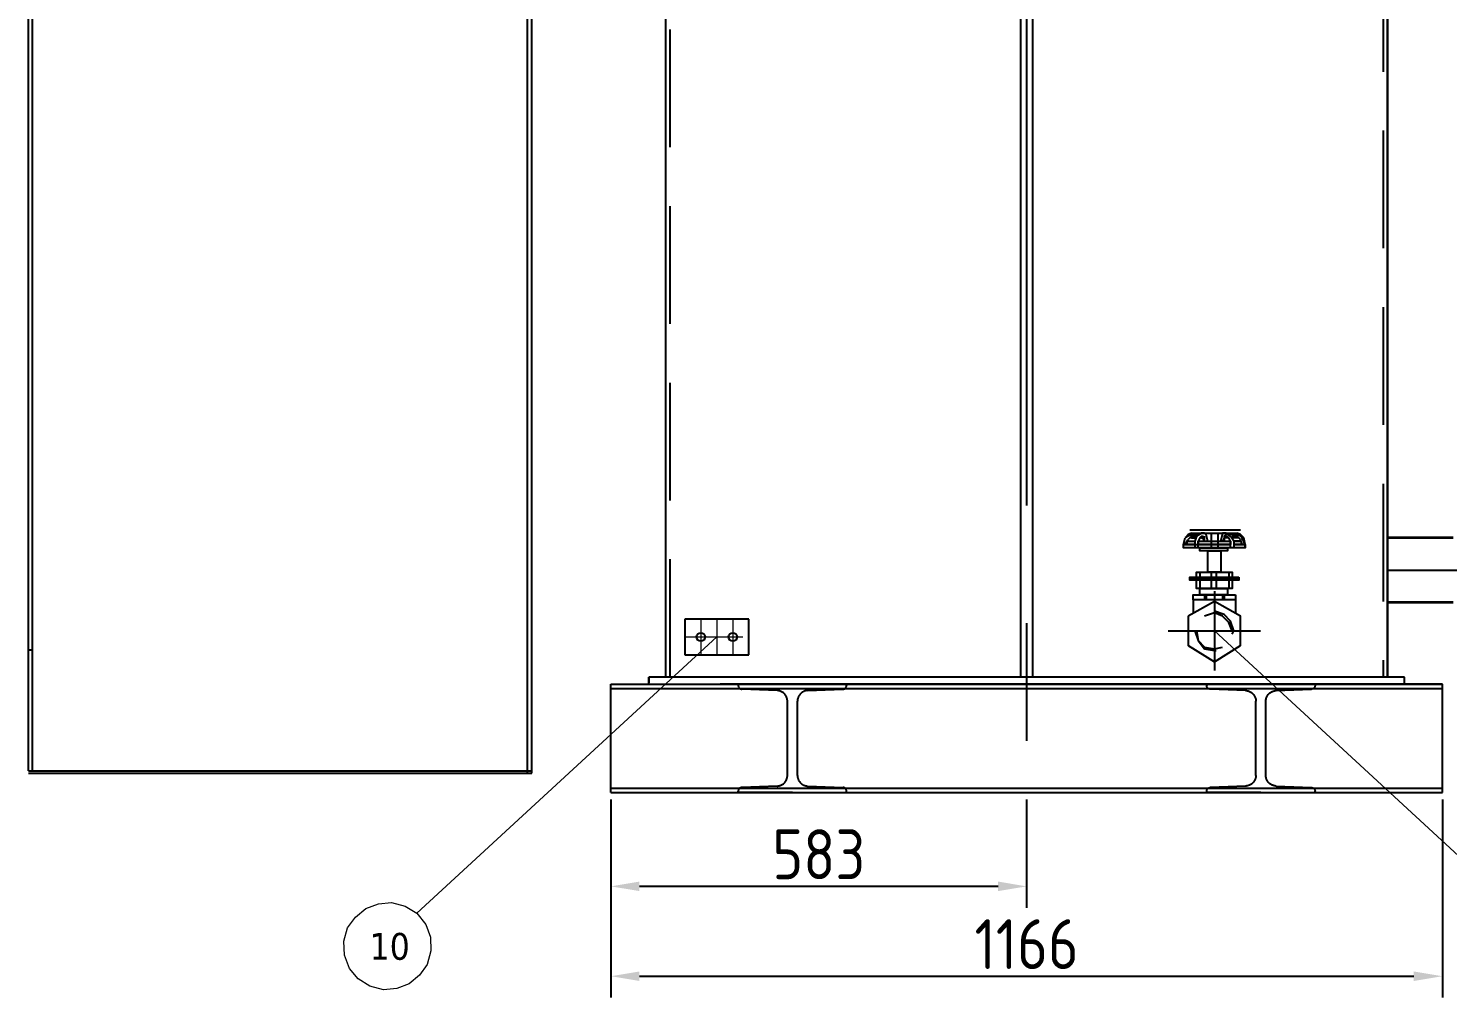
# Model space of a CAD drawing. Header units: millimetres. Extents: x 170753 to 421125, y -418833 to -179812.
# Drawn here: x 175820 to 177810, y -184249 to -182890 of the extents above; entities that cross this region are included whole.
import ezdxf

# ---------------------------------------------------------------- set-up
doc = ezdxf.new("R2010")
doc.units = ezdxf.units.MM
doc.header["$LTSCALE"] = 13
for name, pattern in [('4 点画线', [9, 6.25, -1.25, 0.25, -1.25]), ('CENTER', [50.8, 31.75, -6.35, 6.35, -6.35]), ('CENTERX2', [101.6, 63.5, -12.7, 12.7, -12.7]), ('HIDDEN', [9.525, 6.35, -3.175])]:
    doc.linetypes.add(name, pattern=pattern)
doc.layers.get('0').update_dxf_attribs({"color": 1, "linetype": 'CENTER'})
for name, color, linetype, lineweight in [('05', 4, 'Continuous', 35), ('标注、文本', 3, 'Continuous', 25), ('铁心', 3, 'Continuous', 0)]:
    doc.layers.add(name, color=color, linetype=linetype, lineweight=lineweight)
for name, color, linetype in [('1', 4, 'Continuous'), ('3', 6, 'HIDDEN'), ('粗实线', 4, 'Continuous')]:
    doc.layers.add(name, color=color, linetype=linetype)
doc.styles.get("Standard").update_dxf_attribs({"font": 'gbenor.shx', "bigfont": 'gbcbig.shx'})
doc.styles.add('Tahoma_txtstyle_37.59_0_0', font='tahoma.ttf')
doc.dimstyles.new('1-15', dxfattribs={"dimscale": 20, "dimtxt": 3.5, "dimasz": 2, "dimexe": 1.5, "dimexo": 0.5, "dimgap": 0.5, "dimtad": 1, "dimtoh": 1, "dimdec": 1, "dimdsep": 46, "dimtxsty": 'Standard', "dimcen": 2.5, "dimclrd": 3, "dimclre": 3, "dimclrt": 3, "dimadec": 0, "dimazin": 2, "dimtfac": 1, "dimtdec": 1, "dimtmove": 0, "dimatfit": 2, "dimfxl": 1, "dimarcsym": 0})

# ---------------------------------------------------------------- blocks, each defined once
blk = doc.blocks.new('A$C5C965566')
at = {"layer": '3', "ltscale": 2}
for p, q in [((76, 152), (0, 152)), ((0, 152), (0, 150)), ((76, 152), (0, 152)), ((0, 152), (0, 150)), ((54.7, 142.9), (5, 145)), ((54.7, 142.9), (5, 145)), ((76, 152), (152, 152)), ((76, 152), (152, 152)), ((97.3, 142.9), (147, 145)), ((97.3, 142.9), (147, 145)), ((152, 152), (152, 150)), ((152, 152), (152, 150)), ((69, 24), (69, 128)), ((69, 24), (69, 128)), ((83, 24), (83, 128)), ((83, 24), (83, 128)), ((0, 0), (0, 2)), ((0, 0), (0, 2)), ((54.7, 9.1), (5, 7)), ((54.7, 9.1), (5, 7)), ((97.3, 9.1), (147, 7)), ((97.3, 9.1), (147, 7)), ((152, 0), (152, 2)), ((152, 0), (152, 2)), ((76, 0), (0, 0)), ((76, 0), (0, 0)), ((76, 0), (152, 0)), ((76, 0), (152, 0))]:
    blk.add_line(p, q, dxfattribs=at)
for centre, radius, start, end in [((5, 150), 5, 180, 270), ((5, 150), 5, 180, 270), ((54, 128), 15, 0, 87.4739), ((54, 128), 15, 0, 87.4739), ((98, 128), 15, 92.5261, 180), ((98, 128), 15, 92.5261, 180), ((147, 150), 5, 270, 360), ((147, 150), 5, 270, 360), ((54, 24), 15, 272.5261, 0), ((54, 24), 15, 272.5261, 0), ((98, 24), 15, 180, 267.4739), ((98, 24), 15, 180, 267.4739), ((5, 2), 5, 90, 180), ((5, 2), 5, 90, 180), ((147, 2), 5, 360, 90), ((147, 2), 5, 360, 90)]:
    blk.add_arc(centre, radius, start, end, dxfattribs=at)
blk = doc.blocks.new('A$C5DBA7796')
at = {"layer": '1', "color": 1, "linetype": 'CENTERX2', "lineweight": -3, "ltscale": 0.1}
for p, q in [((36, 61.9), (36, 0)), ((0, 30.9), (72, 30.9))]:
    blk.add_line(p, q, dxfattribs=at)
at = {"layer": '粗实线'}
for points in [[(18.2, 107.1), (15.7, 105.9), (13.2, 103.3)], [(18.2, 105.9), (15.7, 104.6), (13.2, 103.3)], [(18.2, 104.6), (17, 103.3), (15.7, 102)], [(18.2, 103.3), (17, 103.3), (15.7, 102)], [(28.4, 107.1), (25.9, 107.1), (22, 104.6), (20.8, 100.8)], [(25.9, 104.6), (24.6, 103.3), (23.3, 100.8)], [(25.9, 103.3), (24.6, 103.3), (23.3, 100.8)], [(23.3, 95.7), (23.3, 100.8), (23.3, 98.2)], [(28.4, 100.8), (28.4, 103.3), (27.1, 104.6)], [(28.4, 100.8), (27.1, 103.3)], [(30.9, 100.8), (29.7, 105.9), (28.4, 107.1)], [(28.4, 103.3), (28.4, 104.6)], [(41.1, 100.8), (42.4, 105.9), (42.4, 107.1)], [(44.9, 104.6), (43.6, 104.6), (43.6, 103.3), (43.6, 100.8)], [(44.9, 103.3), (43.6, 103.3)], [(51.3, 100.8), (48.7, 104.6), (44.9, 107.1)], [(48.7, 100.8), (47.4, 103.3), (44.9, 104.6)], [(48.7, 100.8), (47.4, 103.3), (44.9, 103.3)], [(48.7, 95.7), (48.7, 100.8), (48.7, 98.2)], [(58.9, 103.3), (56.3, 105.9), (53.8, 107.1)], [(57.6, 103.3), (56.3, 104.6), (53.8, 105.9)], [(56.3, 102), (55.1, 103.3), (53.8, 104.6)], [(56.3, 102), (55.1, 103.3), (53.8, 103.3)], [(60.1, 98.2), (60.1, 95.7), (11.9, 95.7), (11.9, 98.2)], [(51.3, 98.2), (60.1, 98.2), (60.1, 95.7), (11.9, 95.7), (11.9, 98.2), (20.8, 98.2)], [(23.3, 98.2), (48.7, 98.2)], [(22, 72.8), (22, 76.6), (50, 76.6), (50, 72.8)], [(50, 70.3), (50, 63.9), (22, 63.9), (22, 70.3)], [(50, 30.9), (47.4, 37.3), (42.4, 42.4), (36, 44.9), (28.4, 42.4)], [(50, 28.4), (51.3, 30.9), (48.7, 38.5), (43.6, 43.6), (36, 46.2)], [(20.8, 30.9), (23.3, 23.3), (28.4, 17), (36, 15.7), (37.3, 15.7)], [(22, 30.9), (23.3, 23.3), (28.4, 18.2), (36, 17), (42.4, 18.2)], [(50, 30.9), (50, 32.2)]]:
    blk.add_lwpolyline(points, dxfattribs=at)
for points in [[(46.2, 95.7), (46.2, 93.2), (24.6, 93.2), (24.6, 95.7)], [(41.1, 93.2), (41.1, 76.6), (30.9, 76.6), (30.9, 93.2)], [(55.1, 72.8), (55.1, 71.6), (17, 71.6), (17, 72.8)], [(55.1, 71.6), (55.1, 70.3), (17, 70.3), (17, 71.6)], [(52.5, 58.9), (52.5, 55.1), (19.5, 55.1), (19.5, 58.9)], [(46.2, 63.9), (46.2, 58.9), (24.6, 58.9), (24.6, 63.9)], [(15.7, 42.4), (15.7, 19.5), (36, 6.8), (56.3, 19.5), (56.3, 42.4), (36, 53.8)]]:
    blk.add_lwpolyline(points, close=True, dxfattribs=at)
for points in [[(11.9, 98.2), (11.9, 98.2), (13.2, 103.3), (13.2, 103.3)], [(11.9, 98.2), (11.9, 98.2), (13.2, 103.3), (13.2, 103.3)], [(13.2, 98.2), (13.2, 98.2), (15.7, 102), (15.7, 102)], [(14.4, 98.2), (14.4, 98.2), (15.7, 102), (15.7, 102)], [(15.7, 100.8), (15.7, 100.8), (20.8, 100.8), (20.8, 100.8)], [(17, 109.7), (17, 109.7), (56.3, 109.7), (56.3, 109.7)], [(18.2, 107.1), (18.2, 107.1), (53.8, 107.1), (53.8, 107.1)], [(18.2, 105.9), (18.2, 105.9), (23.3, 105.9), (23.3, 105.9)], [(18.2, 104.6), (18.2, 104.6), (22, 104.6), (22, 104.6)], [(18.2, 103.3), (18.2, 103.3), (22, 103.3), (22, 103.3)], [(20.8, 100.8), (20.8, 100.8), (20.8, 95.7), (20.8, 95.7)], [(23.3, 100.8), (23.3, 100.8), (48.7, 100.8), (48.7, 100.8)], [(25.9, 104.6), (25.9, 104.6), (27.1, 104.6), (27.1, 104.6)], [(25.9, 103.3), (25.9, 103.3), (27.1, 103.3), (27.1, 103.3)], [(33.5, 107.1), (33.5, 107.1), (33.5, 95.7), (33.5, 95.7)], [(38.6, 107.1), (38.6, 107.1), (38.6, 95.7), (38.6, 95.7)], [(44.9, 107.1), (44.9, 107.1), (42.4, 107.1), (42.4, 107.1)], [(42.4, 105.9), (42.4, 105.9), (42.4, 107.1), (42.4, 107.1)], [(43.6, 103.3), (43.6, 103.3), (42.4, 100.8), (42.4, 100.8)], [(44.9, 104.6), (44.9, 104.6), (44.9, 105.9), (44.9, 105.9)], [(44.9, 103.3), (44.9, 103.3), (44.9, 104.6), (44.9, 104.6)], [(53.8, 105.9), (53.8, 105.9), (47.4, 105.9), (47.4, 105.9)], [(53.8, 104.6), (53.8, 104.6), (50, 104.6), (50, 104.6)], [(53.8, 103.3), (53.8, 103.3), (50, 103.3), (50, 103.3)], [(51.3, 100.8), (51.3, 100.8), (56.3, 100.8), (56.3, 100.8)], [(56.3, 100.8), (56.3, 100.8), (51.3, 100.8), (51.3, 100.8)], [(51.3, 100.8), (51.3, 100.8), (51.3, 95.7), (51.3, 95.7)], [(57.6, 98.2), (57.6, 98.2), (56.3, 102), (56.3, 102)], [(57.6, 98.2), (57.6, 98.2), (56.3, 102), (56.3, 102)], [(60.1, 98.2), (60.1, 98.2), (57.6, 103.3), (57.6, 103.3)], [(60.1, 98.2), (60.1, 98.2), (58.9, 103.3), (58.9, 103.3)], [(20.8, 98.2), (20.8, 98.2), (14.4, 98.2), (14.4, 98.2)], [(20.8, 98.2), (20.8, 98.2), (23.3, 98.2), (23.3, 98.2)], [(48.7, 98.2), (48.7, 98.2), (23.3, 98.2), (23.3, 98.2)], [(60.1, 98.2), (60.1, 98.2), (51.3, 98.2), (51.3, 98.2)], [(51.3, 98.2), (51.3, 98.2), (57.6, 98.2), (57.6, 98.2)], [(60.1, 95.7), (60.1, 95.7), (60.1, 98.2), (60.1, 98.2)], [(24.6, 76.6), (24.6, 76.6), (24.6, 72.8), (24.6, 72.8)], [(24.6, 70.3), (24.6, 70.3), (24.6, 63.9), (24.6, 63.9)], [(33.5, 76.6), (33.5, 76.6), (33.5, 72.8), (33.5, 72.8)], [(33.5, 70.3), (33.5, 70.3), (33.5, 63.9), (33.5, 63.9)], [(37.3, 76.6), (37.3, 76.6), (37.3, 72.8), (37.3, 72.8)], [(37.3, 70.3), (37.3, 70.3), (37.3, 63.9), (37.3, 63.9)], [(47.4, 76.6), (47.4, 76.6), (47.4, 72.8), (47.4, 72.8)], [(47.4, 70.3), (47.4, 70.3), (47.4, 63.9), (47.4, 63.9)], [(28.4, 58.9), (28.4, 58.9), (28.4, 55.1), (28.4, 55.1)], [(29.7, 58.9), (29.7, 58.9), (29.7, 55.1), (29.7, 55.1)], [(42.4, 58.9), (42.4, 58.9), (42.4, 55.1), (42.4, 55.1)], [(43.6, 58.9), (43.6, 58.9), (43.6, 55.1), (43.6, 55.1)], [(19.5, 55.1), (19.5, 55.1), (19.5, 44.9), (19.5, 44.9)], [(52.5, 55.1), (52.5, 55.1), (52.5, 44.9), (52.5, 44.9)]]:
    blk.add_open_spline(points, degree=3, dxfattribs=at)
blk = doc.blocks.new('*D649')
at = {"layer": 'Defpoints', "color": 0, "transparency": 16777216}
for p in [(176637.1, -183961.5), (177220.1, -183961.5), (176637.1, -184093.2)]:
    blk.add_point(p, dxfattribs=at)
at = {"layer": '标注、文本', "color": 3, "lineweight": -2, "transparency": 16777216}
for p, q in [((176637.1, -183971.5), (176637.1, -184123.2)), ((177220.1, -183971.5), (177220.1, -184123.2)), ((177180.1, -184093.2), (176677.1, -184093.2))]:
    blk.add_line(p, q, dxfattribs=at)
at = {"layer": '标注、文本', "color": 3, "transparency": 16777216}
for points in [[(176677.1, -184086.5), (176677.1, -184099.8), (176637.1, -184093.2)], [(177180.1, -184086.5), (177180.1, -184099.8), (177220.1, -184093.2)]]:
    blk.add_solid(points, dxfattribs=at)
at = {"layer": '标注、文本', "color": 3, "transparency": 16777216, "insert": (176928.6, -184048.2), "char_height": 70, "attachment_point": 5}
blk.add_mtext('583', dxfattribs=at)
blk = doc.blocks.new('*D650')
at = {"layer": 'Defpoints', "color": 0, "transparency": 16777216}
for p in [(176637.1, -183961.5), (177803.1, -183961.5), (177803.1, -184219.2)]:
    blk.add_point(p, dxfattribs=at)
at = {"layer": '标注、文本', "color": 3, "lineweight": -2, "transparency": 16777216}
for p, q in [((176637.1, -183971.5), (176637.1, -184249.2)), ((177803.1, -183971.5), (177803.1, -184249.2)), ((176677.1, -184219.2), (177763.1, -184219.2))]:
    blk.add_line(p, q, dxfattribs=at)
at = {"layer": '标注、文本', "color": 3, "transparency": 16777216}
for points in [[(176677.1, -184212.6), (176677.1, -184225.9), (176637.1, -184219.2)], [(177763.1, -184212.6), (177763.1, -184225.9), (177803.1, -184219.2)]]:
    blk.add_solid(points, dxfattribs=at)
at = {"layer": '标注、文本', "color": 3, "transparency": 16777216, "insert": (177220.1, -184174.2), "char_height": 70, "attachment_point": 5}
blk.add_mtext('1166', dxfattribs=at)

msp = doc.modelspace()

# ---------------------------------------------------------------- linework, layer by layer
at = {"layer": '05', "ltscale": 200}
for p, q in [((177818.08, -183604.54), (177726.08, -183604.54)), ((177726.08, -183694.54), (177818.08, -183694.54))]:
    msp.add_line(p, q, dxfattribs=at)
at = {"layer": '1'}
for p, q in [((176714.08, -183799.54), (176714.08, -181299.54)), ((177726.08, -181299.54), (177726.08, -183799.54)), ((177726.08, -183799.54), (177726.08, -181299.54)), ((175820.08, -183931.21), (175820.08, -181365.54)), ((175826.08, -183931.21), (175826.08, -181365.54)), ((176520.08, -183934.21), (176520.08, -181365.54)), ((176526.08, -183934.21), (176526.08, -181365.54)), ((175820.08, -183761.21), (175826.08, -183761.21)), ((176637.08, -183809.54), (177803.08, -183809.54)), ((176637.08, -183961.54), (176637.08, -183809.54)), ((177750.08, -183799.54), (176690.08, -183799.54)), ((176690.08, -183809.54), (176690.08, -183799.54)), ((177803.08, -183809.54), (176790.08, -183809.54)), ((177803.08, -183809.54), (176815.08, -183809.54)), ((177750.08, -183809.54), (177750.08, -183799.54)), ((177803.08, -183961.54), (177803.08, -183809.54)), ((176637.08, -183815.54), (177803.08, -183815.54)), ((176637.08, -183955.54), (177803.08, -183955.54)), ((176637.08, -183961.54), (177803.08, -183961.54))]:
    msp.add_line(p, q, dxfattribs=at)
at = {"layer": '1', "color": 1, "linetype": 'CENTERX2', "lineweight": -3}
for p, q in [((177220.08, -182733.44), (177220.08, -184123.18)), ((177726.08, -183649.54), (178746.08, -183649.54))]:
    msp.add_line(p, q, dxfattribs=at)
at = {"layer": '1'}
for points in [[(177228.08, -182733.45), (177228.08, -183799.54), (177212.08, -183799.54), (177212.08, -182733.44)], [(175820.08, -183931.21), (176526.08, -183931.21)], [(175820.08, -183934.21), (176526.08, -183934.21)]]:
    msp.add_lwpolyline(points, dxfattribs=at)
at = {"layer": '3', "ltscale": 2}
for p, q in [((176720.08, -183799.54), (176720.08, -181299.54)), ((177720.08, -181299.54), (177720.08, -183799.54)), ((177750.08, -183799.54), (176820.08, -183799.54))]:
    msp.add_line(p, q, dxfattribs=at)
at = {"layer": '标注、文本'}
for p, q in [((176740.67, -183718.41), (176740.67, -183768.41)), ((176830.67, -183718.41), (176740.67, -183718.41)), ((176830.67, -183768.41), (176830.67, -183718.41)), ((176740.67, -183768.41), (176830.67, -183768.41)), ((176690.08, -183807.54), (176690.08, -183799.54)), ((176690.08, -183799.54), (176690.08, -183807.54))]:
    msp.add_line(p, q, dxfattribs=at)
at = {"layer": '标注、文本', "color": 1, "linetype": '4 点画线', "lineweight": 20}
for p, q in [((176763.17, -183718.41), (176763.17, -183768.41)), ((176785.67, -183718.41), (176785.67, -183768.41)), ((176808.17, -183718.41), (176808.17, -183768.41)), ((176740.67, -183743.41), (176830.67, -183743.41))]:
    msp.add_line(p, q, dxfattribs=at)
at = {"layer": '标注、文本'}
for centre in [(176763.17, -183743.41), (176808.17, -183743.41)]:
    msp.add_circle(centre, 6, dxfattribs=at)
at = {"layer": '铁心'}
for points in [[(176785.67, -183743.41), (176364.94, -184131), (176364.94, -184131)], [(177483.38, -183734.77), (177963.9, -184178.08), (177963.9, -184178.08)]]:
    msp.add_lwpolyline(points, dxfattribs=at)
msp.add_lwpolyline([(176270.54, -184208.46), (176263.47, -184189.58), (176262.71, -184170.2), (176267.78, -184151.27), (176278.89, -184136.17), (176293.14, -184124.11), (176310.97, -184117.65), (176329.34, -184115.73), (176348.27, -184120.8), (176364.94, -184131), (176377.48, -184146.71), (176384.21, -184164.39), (176384.56, -184183.67), (176379.49, -184202.59), (176368.8, -184217.81), (176354.13, -184229.75), (176336.72, -184236.33), (176317.93, -184238.13), (176299.01, -184233.06), (176282.75, -184222.97)], close=True, dxfattribs=at)

# ---------------------------------------------------------------- block references
at = {"color": 1}
msp.add_blockref('A$C5C965566', (176815.58, -183961.54), dxfattribs=at)
at = {"color": 1, "xscale": -1}
msp.add_blockref('A$C5C965566', (177624.58, -183961.54), dxfattribs=at)
at = {"layer": '标注、文本', "xscale": 1.799999999988358, "yscale": 1.799999999988358, "zscale": 1.8}
msp.add_blockref('A$C5DBA7796', (177418.55, -183790.44), dxfattribs=at)

# ---------------------------------------------------------------- texts
at = {"layer": '铁心', "style": 'Tahoma_txtstyle_37.59_0_0'}
msp.add_text('10', height=37.589, dxfattribs=at).set_placement((176298.59, -184196.11))

# ---------------------------------------------------------------- dimensions: what is measured, and where the dimension line sits
at = {"layer": '标注、文本'}
for base, p1, p2, picture, middle in [((176637.08, -184093.18), (177220.08, -183961.54), (176637.08, -183961.54), '*D649', (176928.58, -184048.18)), ((177803.08, -184219.24), (176637.08, -183961.54), (177803.08, -183961.54), '*D650', (177220.08, -184174.24))]:
    dim = msp.add_linear_dim(base=base, p1=p1, p2=p2, dimstyle='1-15', dxfattribs=at)
    dim.commit()
    dim.dimension.update_dxf_attribs({"geometry": picture, "text_midpoint": middle})

doc.saveas('drawing.dxf')
